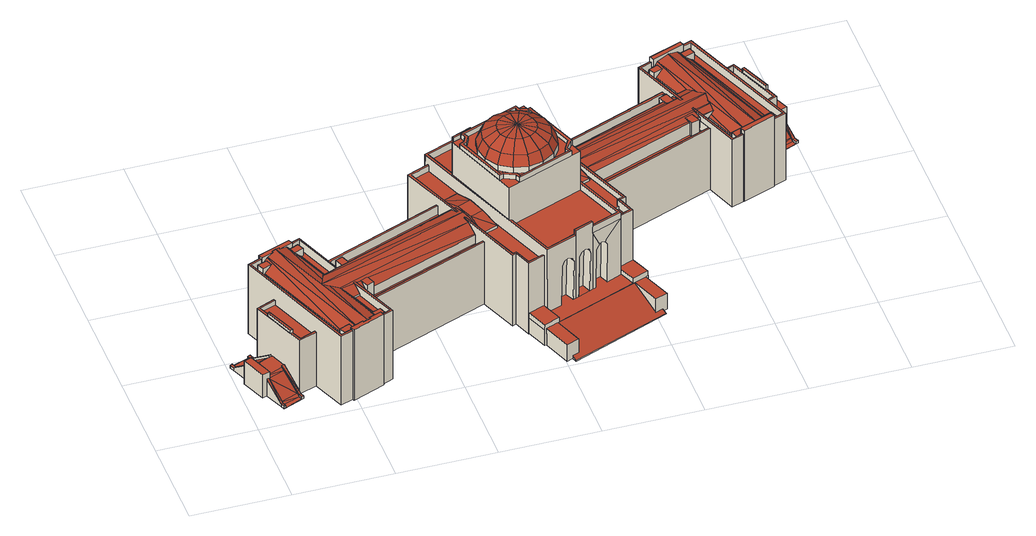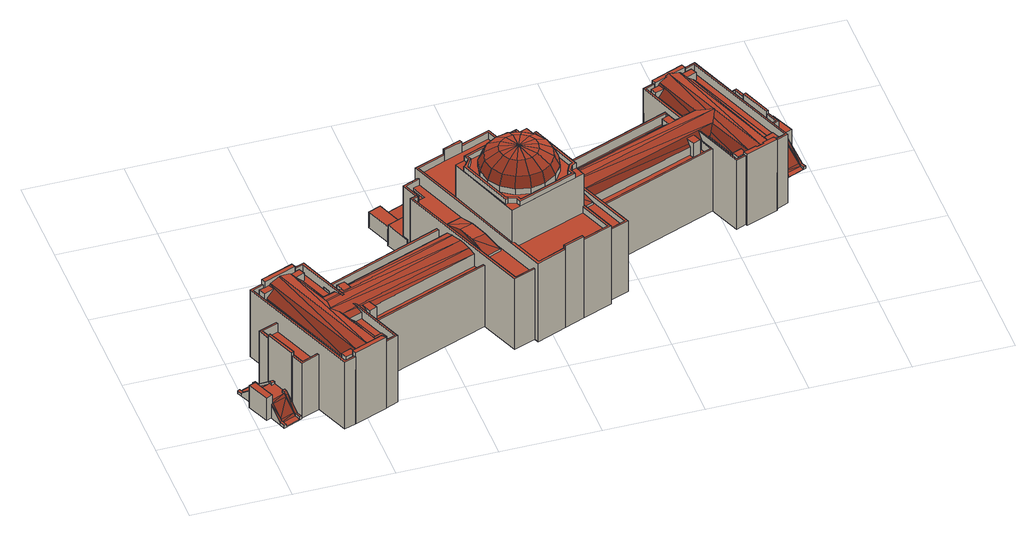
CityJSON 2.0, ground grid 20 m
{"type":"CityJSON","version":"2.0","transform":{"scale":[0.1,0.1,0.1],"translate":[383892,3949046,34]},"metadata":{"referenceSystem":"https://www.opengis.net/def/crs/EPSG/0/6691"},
"CityObjects":{
"building1":{"type":"Building","attributes":{"13+区市町村コード+大字・町コード+町・丁目コード":"13104125000","再開発等促進区を定める地区計画":"神宮外苑地区","大字・町コード":"125","延べ面積換算係数":"0.85","class":"3002","usage":"422","measuredHeight":16.1,"storeysAboveGround":3,"storeysBelowGround":0,"BuildingDetailAttribute.buildingRoofEdgeArea":2513.86,"BuildingDetailAttribute.fireproofStructureType":"1001","BuildingDetailAttribute.urbanPlanType":"21","BuildingDetailAttribute.areaClassificationType":"22","BuildingDetailAttribute.districtsAndZonesType":"4","BuildingDetailAttribute.landUseType":"214","BuildingDetailAttribute.detailedUsage":"1122","BuildingDetailAttribute.specifiedBuildingCoverageRate":60,"BuildingDetailAttribute.specifiedFloorAreaRate":200,"BuildingDetailAttribute.surveyYear":2021,"BuildingIDAttribute.prefecture":"13","BuildingIDAttribute.city":"13104"},"address":[{"country":"日本","locality":"東京都新宿区霞ヶ丘町"}],"geometry":[{"type":"Solid","lod":"2","boundaries":[[[[0,1,2,3,4,5,6,7,8,9,10,11,12,13,14,15,16,17,18,19,20,21,22,23,24,25,26,27,28,29,30,31,32,33,34,35,36,37,38,39,40,41,42,43,44,45,46,47,48,49,50,51,52,53,54,55,56,57,58,59,60,61,62,63,64,65,66,67,68,69,70,71,72,73,74,75,76,77,78,79,80,81,82,83,84,85,86,87,88,89,90,91,92,93,94,95,96,97,98]],[[99,100,101,102]],[[103,104,105]],[[106,107,108,109,110,111,112,113,114,115,116,117]],[[118,119,120]],[[121,122,123,124,125,126,127,128,129]],[[130,131,132,133]],[[134,135,136,137,138,139]],[[140,141,142]],[[143,144,145,146]],[[147,148,149,150,151,152,153,154]],[[155,156,157,158,159,160,161,162,163,164,165,166,167,168]],[[169,170,171]],[[172,173,174,175,176,177,178,179,180,181,182,183]],[[184,185,186,187]],[[188,189,190,191,192,193,194,195,196,197,198]],[[199,200,201,202]],[[203,204,205,206,207,208]],[[209,210,211,212]],[[213,214,215]],[[216,217,200,199]],[[218,219,220,221]],[[222,223,224]],[[225,226,227]],[[228,229,230]],[[231,232,233]],[[234,235,236,237]],[[238,239,240,241]],[[242,243,244,245,246,247]],[[235,248,249,236]],[[250,251,252,253]],[[170,254,255]],[[256,257,258,144]],[[259,260,261]],[[262,263,264]],[[265,266,267,268]],[[269,270,271,272]],[[273,274,275]],[[276,277,278,279,280,281,282,283,284,285]],[[171,170,255]],[[286,287,288,289,290,291,292,293,294]],[[295,296,297,298]],[[226,299,300,301,302]],[[303,294,293,304,305]],[[306,307,308,309]],[[310,311,312,313,314,315,316,317,318,319]],[[276,320,321,322,323,277]],[[324,325,326,327,328,329,330,331,332,333,334,335]],[[336,337,282,281]],[[338,339,340,341,342,343,344,345,346,347,348,349,350,351,352,353,354,355,356,357,358,359]],[[360,361,362,363]],[[273,364,365,274]],[[366,367,368,369]],[[370,371,372,373]],[[250,374,375,251]],[[376,377,378]],[[379,380,381]],[[382,383,384,385,386,387,388,389,390,391,392,393]],[[296,295,394,395]],[[396,278,397]],[[378,377,398,399,400,401]],[[124,402,403,125]],[[404,405,406,407]],[[408,251,375]],[[409,410,411,412]],[[413,414,358,415]],[[154,416,172,417,418,147]],[[419,420,421,422,423]],[[424,260,259]],[[425,426,225,227]],[[427,428,357,429,430,431,432,433,434,435]],[[436,437,438,439,440]],[[441,442,443,444]],[[402,445,446,447,448,449,280,279,403]],[[379,450,380]],[[118,451,119]],[[452,133,453,454]],[[455,456,457]],[[458,459,460,461]],[[462,463,464]],[[118,465,466]],[[191,190,456,455]],[[118,373,238]],[[254,229,228]],[[467,468,149,148,418]],[[469,470,471,472]],[[473,474,438,437]],[[252,251,408]],[[475,476,477,478]],[[373,372,239,238]],[[319,479,480,310]],[[481,482,483,184,187,444,443,484]],[[485,230,486]],[[487,488,489,490]],[[491,492,493,494]],[[495,231,233]],[[496,268,497]],[[483,482,498,499]],[[500,501,261,260]],[[502,503,504,505]],[[506,507,508]],[[509,287,286,510]],[[451,511,512,119]],[[513,514,515,516,517,518,519,520]],[[521,162,161,522,288]],[[523,524,235,234]],[[236,249,525,526]],[[241,240,524,523]],[[477,527,528,478]],[[118,529,465]],[[530,531,532,533]],[[534,535,536,537]],[[538,539,540,541,542,543,544]],[[545,546,547,548,448,447]],[[549,550,551,552]],[[468,467,553,554,555,556]],[[372,557,558,239]],[[559,560,561,562]],[[287,509,169,171,521,288]],[[563,564,565,566,567,568,569,570,304,293,292,571,572,573]],[[574,575,576,577,578]],[[579,580,581,582,583,584,585,586]],[[587,396,397,588]],[[589,590,591,198]],[[118,241,523]],[[463,592,593,594]],[[595,596,597,598]],[[291,290,599,600,601,602]],[[603,604,605,606,607,608,609,610,611,612,613]],[[298,297,614,615]],[[616,454,453,617]],[[618,619,224,620,621,622,623,624,495,233,625]],[[626,627,628,629]],[[264,263,630,631]],[[632,633,634,635,636,637,638,639]],[[250,253,374]],[[573,640,641,563]],[[642,550,549,643]],[[644,645,646,647,631,630,648,649,650,651,652,653,654,655,656,657,474,473]],[[172,416,658,659,173]],[[660,661,662]],[[663,664,665,666,667,668,669,670,395,394,671,672]],[[496,497,673,674,675]],[[553,676,677,678,679,680,681,554]],[[682,683,684,685,686,687]],[[179,688,689,180]],[[118,120,143]],[[118,238,241]],[[690,691,692,693,694,695,696,697,698,699,700,701,702,703,704,705]],[[221,706,707,123,122,367,366,218]],[[144,258,708,145]],[[709,710,711,712]],[[713,714,715,716,121,129]],[[118,146,370]],[[226,302,717,532]],[[718,719,720,721]],[[466,199,202,722]],[[723,724,414]],[[118,234,237]],[[725,587,588,726]],[[462,232,231]],[[202,201,727,511]],[[728,729,730,731]],[[712,711,508,507,732,733,556,555,314,313]],[[362,734,363]],[[735,736,737,738,176,175]],[[739,740,741,742,743,744,745,746,747,748,749,750]],[[464,463,594]],[[512,751,257,256]],[[286,294,303,752]],[[496,265,268]],[[255,254,228]],[[753,754,755,756]],[[188,198,591,127,126]],[[118,466,722]],[[299,226,225]],[[757,252,408,436,440,758]],[[660,168,167,485,486,661]],[[465,216,199,466]],[[759,760,761,762,763,764,765,766]],[[146,145,371,370]],[[722,202,511,451]],[[487,490,105,104,142,141,767,725,726,768,769]],[[145,708,770,371]],[[771,772,569,568]],[[128,127,591,590]],[[773,774,775]],[[511,727,751,512]],[[572,571,776,777]],[[377,376,778,779]],[[780,781,782,783,784,785,786,787]],[[788,789,790,791]],[[792,748,747,793,794,701,700,795]],[[170,169,229,254]],[[337,796,283,282]],[[797,798,799,800]],[[119,512,256,120]],[[304,570,801,598,597,629,628,802,803,305]],[[530,775,774,804,805,806,807,531]],[[120,256,144,143]],[[526,525,217,216]],[[174,173,659,808,809]],[[810,552,551,789,788]],[[801,570,569,772,811,812]],[[813,814,815,816,817,818]],[[286,752,819,820,821,660,662,510]],[[118,237,529]],[[821,820,822,823,824,825,826,827,828,829]],[[830,831,832,833]],[[439,263,262,758,440]],[[834,835,836,837,838,839,840,841]],[[529,526,216,465]],[[842,843,844,845,846,847]],[[848,849,850,851]],[[118,143,146]],[[849,848,852,853]],[[223,222,424]],[[854,405,404]],[[524,855,248,235]],[[374,253,757]],[[118,523,234]],[[130,133,452]],[[532,717,533]],[[856,857,858,859]],[[467,418,417,860,752,303,305,677,676]],[[778,861,862,779]],[[285,284,863,864]],[[865,866,867,868,869,870,871,872,873,874,875,876]],[[396,188,126,125,403,279,278]],[[178,177,205,877]],[[118,722,451]],[[878,879,880,881,567,566]],[[259,223,424]],[[371,770,557,372]],[[882,682,565,564]],[[450,379,460,459]],[[237,236,526,529]],[[883,721,720,719,884,885,886,887,888]],[[239,558,889,240]],[[890,891,892,893,894,895,896,897]],[[898,899,182,181]],[[900,901,347,346]],[[902,903,904,905,906,907,908,909,910,577,576,911,912,913,914,575,915,916,917]],[[363,734,409,412]],[[619,222,224]],[[918,919,132,131,920,921]],[[658,922,923,924,925,494,493,926,808,659]],[[522,289,288]],[[464,232,462]],[[404,754,753,854]],[[927,928,707,706]],[[929,930,931]],[[932,773,775]],[[933,269,272,528]],[[934,935,936,937,938,939,940,941]],[[741,693,692,742]],[[942,943,944,945,946,947,948,949]],[[950,951,365,364]],[[952,953,615,614,954,955,851,850,956,957,958]],[[194,959,960,195]],[[497,773,932,673]],[[768,423,422,961,962,769]],[[853,852,668,667]],[[963,964,965,966,967,968]],[[969,970,971,972,973,974,975,976,977,978,979,980,981,102,101,982,983,984,985,986,987,988,989,990,991,992,993,994,995,996,997,100,99,998]],[[253,252,757]],[[999,1000,1001,1002]],[[240,889,855,524]],[[527,933,528]],[[1003,1004,1005,1006]],[[446,445,481,484]],[[661,486,230,229,169,509,510,662]],[[183,819,752,860,417,172]],[[336,281,280,449]],[[118,370,373]],[[1007,1008,1009,1010,1011,886,1012,1013]],[[14,460,379,381,15]],[[584,583,49,48]],[[655,654,888,887]],[[79,139,138,80]],[[549,58,57,643]],[[436,408,644,473,437]],[[333,332,51,50]],[[85,84,723,414]],[[815,394,295,298,615,816]],[[843,842,635,634]],[[193,834,841,959,194]],[[969,217,525,970]],[[976,557,770,977]],[[773,497,734,362,361,774]],[[762,761,6,5]],[[791,790,619,618]],[[892,891,203,208]],[[789,551,424,222]],[[952,913,912,663,672,813,818]],[[416,154,153,922,658]],[[816,615,953,817]],[[982,741,740,983]],[[1014,1015,470,469]],[[174,809,946,945,735,175]],[[434,433,89,88]],[[729,883,888,654,653,730]],[[318,317,393,392]],[[837,589,198,197,838]],[[245,667,666,246]],[[338,359,965,964]],[[1016,1017,1018,351,350,1019,1020]],[[167,166,230,485]],[[972,248,855,973]],[[582,73,72,326,325,534,537,334,333,50,49,583]],[[386,710,709,387]],[[411,410,267,266,458,461,13,12]],[[305,803,678,677]],[[507,384,383,764,763,732]],[[781,780,186,185]],[[92,91,1004,1003]],[[1021,1022,1023,1024]],[[790,789,222,619]],[[825,824,95,94,1014,469,472,355,354]],[[1025,1026,1020,1019]],[[1012,81,80,138,137,784,783,498,482,481,445,402,124,123,707,928,637,636,847,846,43,42,1013]],[[1004,91,90,432,431,1005]],[[550,260,424,551]],[[114,113,543,542]],[[1002,48,47,999]],[[493,492,949,948,926]],[[519,518,627,626]],[[435,434,88,87]],[[117,116,306,309,540]],[[398,62,61,800,799,399]],[[723,84,83,931,930,967,966,724]],[[390,480,479,391]],[[6,761,760,27,26,108,107,538,544,112,111,7]],[[906,742,692,907]],[[998,200,217,969]],[[728,731,652,651]],[[46,45,716,715]],[[95,824,823,96]],[[989,795,700,990]],[[845,44,43,846]],[[1027,1028,1029,1030]],[[890,204,203,891]],[[797,60,59,552,810,798]],[[553,467,676]],[[877,205,204,890,897]],[[627,518,517,881,880,802,628]],[[933,259,261,269]],[[782,499,498,783]],[[580,579,876,875,858,857]],[[925,924,944,943]],[[476,475,621,620]],[[897,896,688,179,178,877]],[[633,632,219,218,366,369]],[[21,20,951,950,426,425,756,755]],[[476,620,224,477]],[[215,610,609,796,337,336,449,448,548,613,612,213]],[[537,536,335,334]],[[984,739,750,985]],[[736,735,945,944,924,923]],[[814,671,394,815]],[[624,623,921,920]],[[454,616,592,463]],[[801,812,514,513,595,598]],[[893,899,898,894]],[[679,30,29,680]],[[934,941,641,640]],[[308,307,115,114,542,541]],[[1031,954,614,1032]],[[579,586,865,876]],[[166,165,228,230]],[[164,255,228,165]],[[544,543,113,112]],[[90,89,433,432]],[[452,462,231,130]],[[985,750,749,986]],[[612,611,214,213]],[[883,729,728,651,650,721]],[[902,746,745,903]],[[916,793,747,917]],[[1003,1006,430,429,471,470,1015,93,92]],[[16,211,210,17]],[[33,687,686,34]],[[65,617,453,66]],[[600,599,160,159]],[[832,53,52,331,330,833]],[[925,943,942,491,494]],[[350,349,1025,1019]],[[66,453,133,132,67]],[[879,878,32,31]],[[129,128,590,589,837,836,713]],[[759,28,27,760]],[[986,749,748,987]],[[868,489,488,869]],[[755,754,22,21]],[[983,740,739,984]],[[365,951,20,19]],[[647,646,374,757]],[[340,339,718,721,650,649,1008,1007,41,40,955,954,1031]],[[546,77,76,503,502,323,322,562,561,547]],[[642,500,260,550]],[[971,249,248,972]],[[102,727,201,99]],[[660,821,829,155,168]],[[468,556,733,150,149]],[[42,41,1007,1013]],[[575,701,794,915]],[[904,744,743,905]],[[933,527,223,259]],[[716,45,44,845,844,368,367,122,121]],[[0,98,207,206]],[[459,265,496,450]],[[866,865,586,585,140,142,104]],[[1011,656,655,887,886]],[[291,602,35,34,686,685,937,936,776,571,292]],[[545,78,77,546]],[[18,274,365,19]],[[407,807,23,22,754,404]],[[797,800,61,60]],[[991,699,698,992]],[[454,463,462,452]],[[962,961,871,870]],[[957,956,243,242]],[[861,778,594,593]],[[993,697,696,994]],[[994,696,695,995]],[[52,51,332,331]],[[322,321,605,604,559,562]],[[872,421,420,873]],[[756,425,227,753]],[[603,613,548,547,561,560]],[[347,901,1029,1028]],[[131,130,231,495]],[[18,17,210,209,301,300,275,274]],[[780,787,441,444,187,186]],[[57,56,271,270,501,500,642,643]],[[107,106,539,538]],[[289,522,161,160,599,290]],[[905,743,742,906]],[[588,397,278,277,323,502,505,419,423,768,726]],[[131,495,624,920]],[[555,554,681,315,314]],[[970,525,249,971]],[[995,695,694,996]],[[54,478,528,272,55]],[[992,698,697,993]],[[839,838,197,196]],[[101,100,997,693,741,982]],[[672,671,814,813]],[[13,461,460,14]],[[504,75,74,581,580,857,856,419,505]],[[429,356,355,472,471]],[[435,87,86,413,415,427]],[[97,822,820,819,183,182,899,893,892,208,207,98]],[[1033,1034,1035,343,342,1024,1023]],[[653,652,731,730]],[[663,912,911,664]],[[516,515,811,772,771]],[[805,804,10,9]],[[193,192,835,834]],[[310,480,390,389,311]],[[828,156,155,829]],[[670,353,352,1036,1037,1038,1026,1025,349,348,395]],[[115,307,306,116]],[[999,47,46,715,714,457,456,190,189,1000]],[[376,464,594,778]],[[364,225,426,950]],[[604,603,560,559]],[[639,638,927,706,221,220]],[[782,781,185,184,483,499]],[[900,346,1039,1040]],[[520,596,595,513]],[[973,855,889,974]],[[341,340,1031,1022,1021]],[[244,850,849,853,667,245]],[[823,822,97,96]],[[139,79,78,545,447,446,484,443,442,134]],[[683,682,882,940,939]],[[574,702,701,575]],[[990,700,699,991]],[[1012,886,885,82,81]],[[908,691,690,909]],[[132,919,68,67]],[[39,38,668,852,848,851]],[[968,967,930,929]],[[646,645,375,374]],[[949,492,491,942]],[[577,704,703,578]],[[459,458,266,265]],[[378,401,233,232]],[[605,321,320,606]],[[37,669,668,38]],[[527,477,224,223]],[[540,539,106,117]],[[1039,1041,1042,1040]],[[430,1006,1005,431]],[[1011,1010,657,656]],[[979,258,257,980]],[[428,427,415,358]],[[903,745,744,904]],[[356,429,357]],[[769,962,870,869,488,487]],[[1026,1038,1016,1020]],[[711,710,386,385,506,508]],[[584,48,1002,1001,767,141,140,585]],[[300,299,273,275]],[[935,777,776,936]],[[344,343,1035,1043]],[[762,5,4,151,150,733,732,763]],[[361,360,804,774]],[[812,811,515,514]],[[410,409,268,267]],[[988,792,795,989]],[[637,928,927,638]],[[329,830,833,330]],[[389,388,312,311]],[[109,25,24,806,805,9,8,110]],[[907,692,691,908]],[[412,11,10,804,360,363]],[[342,341,1021,1024]],[[24,23,807,806]],[[909,690,705,910]],[[273,299,225,364]],[[847,636,635,842]],[[418,148,147]],[[734,497,268,409]],[[285,864,607,606,320,276]],[[99,201,200,998]],[[978,708,258,979]],[[264,631,647,757,758,262]],[[963,968,929,931,83,82,885,884]],[[406,531,807,407]],[[164,163,171,255]],[[644,408,375,645]],[[941,940,882,564,563,641]],[[864,863,608,607]],[[26,25,109,108]],[[136,135,786,785]],[[859,858,875,874]],[[948,947,808,926]],[[369,368,844,843,634,633]],[[665,664,911,576,575,914,958,957,242,247]],[[974,889,558,975]],[[915,794,793,916]],[[313,312,388,387,709,712]],[[490,489,868,867,103,105]],[[975,558,557,976]],[[1044,1045,1034,1033]],[[680,29,28,759,766,316,315,681]],[[714,713,836,835,192,191,455,457]],[[269,261,501,270]],[[1037,1036,1018,1017]],[[597,596,520,519,626,629]],[[862,64,63,779]],[[552,59,58,549]],[[1008,649,648,1009]],[[687,33,32,878,566,565,682]],[[977,770,708,978]],[[450,496,675,380]],[[36,35,602,601]],[[328,70,69,831,830,329]],[[503,76,75,504]],[[796,609,608,863,284,283]],[[765,764,383,382]],[[632,639,220,219]],[[784,137,136,785]],[[94,93,1015,1014]],[[965,359,358,414,724,966]],[[422,421,872,871,961]],[[958,914,913,952]],[[396,587,725,767,1001,1000,189,188]],[[243,956,850,244]],[[567,881,517,516,771,568]],[[328,327,71,70]],[[1046,1027,1030,1047]],[[413,86,85,414]],[[798,810,788,791,618,625,400,399,799]],[[54,53,832,831,69,68,919,918,622,621,475,478]],[[111,110,8,7]],[[152,3,2,737,736,923,922,153]],[[910,705,704,577]],[[840,960,959,841]],[[541,540,309,308]],[[74,73,582,581]],[[937,685,684,938]],[[896,895,689,688]],[[996,694,693,997]],[[2,1,738,737]],[[779,63,62,398,377]],[[318,392,391,479,319]],[[862,861,593,592,616,617,65,64]],[[530,533,717,302,301,209,212,674,673,932,775]],[[353,670,669,37,36,601,600,159,158,826,825,354]],[[738,1,0,206,205,177,176]],[[151,4,3,152]],[[1022,1031,1032,1045,1044]],[[867,866,104,103]],[[316,766,765,382,393,317]],[[352,351,1018,1036]],[[1047,1030,1029,901,900,1040,1042]],[[195,960,840,839,196]],[[981,751,727,102]],[[879,31,30,679,678,803,802,880]],[[625,233,401,400]],[[211,16,15,381,380,675,674,212]],[[980,257,751,981]],[[854,753,227,226]],[[818,817,953,952]],[[935,934,640,573,572,777]],[[1045,1043,1035,1034]],[[272,271,56,55]],[[358,357,428]],[[325,324,535,534]],[[39,851,955,40]],[[215,214,611,610]],[[578,703,702,574]],[[335,536,535,324]],[[683,939,938,684]],[[1038,1037,1017,1016]],[[1022,1044,1033,1023]],[[809,808,947,946]],[[385,384,507,506]],[[158,157,827,826]],[[987,748,792,988]],[[521,171,163,162]],[[718,339,338,964,963,884,719]],[[1041,1046,1047,1042]],[[411,12,11,412]],[[378,232,464,376]],[[895,894,898,181,180,689]],[[72,71,327,326]],[[917,747,746,902]],[[439,438,474,657,1010,1009,648,630,263]],[[135,134,442,441,787,786]],[[859,874,873,420,419,856]],[[918,921,623,622]],[[532,531,406,405,854,226]],[[247,246,666,665]],[[827,157,156,828]],[[296,395,348,347,1028,1027,1046,1041,1039,346,345,1032,614,297]],[[345,344,1043,1045,1032]]]],"semantics":{"surfaces":[{"type":"GroundSurface"},{"type":"RoofSurface"},{"type":"WallSurface"}],"values":[[0,1,1,1,1,1,1,1,1,1,1,1,1,1,1,1,1,1,1,1,1,1,1,1,1,1,1,1,1,1,1,1,1,1,1,1,1,1,1,1,1,1,1,1,1,1,1,1,1,1,1,1,1,1,1,1,1,1,1,1,1,1,1,1,1,1,1,1,1,1,1,1,1,1,1,1,1,1,1,1,1,1,1,1,1,1,1,1,1,1,1,1,1,1,1,1,1,1,1,1,1,1,1,1,1,1,1,1,1,1,1,1,1,1,1,1,1,1,1,1,1,1,1,1,1,1,1,1,1,1,1,1,1,1,1,1,1,1,1,1,1,1,1,1,1,1,1,1,1,1,1,1,1,1,1,1,1,1,1,1,1,1,1,1,1,1,1,1,1,1,1,1,1,1,1,1,1,1,1,1,1,1,1,1,1,1,1,1,1,1,1,1,1,1,1,1,1,1,1,1,1,1,1,1,1,1,1,1,1,1,1,1,1,1,1,1,1,1,1,1,1,1,1,1,1,1,1,1,1,1,1,1,1,1,1,1,1,1,1,1,1,1,1,1,1,1,1,1,1,1,1,1,1,1,1,1,1,1,1,1,1,1,1,1,1,1,1,1,1,1,1,1,1,1,1,1,2,2,2,2,2,2,2,2,2,2,2,2,2,2,2,2,2,2,2,2,2,2,2,2,2,2,2,2,2,2,2,2,2,2,2,2,2,2,2,2,2,2,2,2,2,2,2,2,2,2,2,2,2,2,2,2,2,2,2,2,2,2,2,2,2,2,2,2,2,2,2,2,2,2,2,2,2,2,2,2,2,2,2,2,2,2,2,2,2,2,2,2,2,2,2,2,2,2,2,2,2,2,2,2,2,2,2,2,2,2,2,2,2,2,2,2,2,2,2,2,2,2,2,2,2,2,2,2,2,2,2,2,2,2,2,2,2,2,2,2,2,2,2,2,2,2,2,2,2,2,2,2,2,2,2,2,2,2,2,2,2,2,2,2,2,2,2,2,2,2,2,2,2,2,2,2,2,2,2,2,2,2,2,2,2,2,2,2,2,2,2,2,2,2,2,2,2,2,2,2,2,2,2,2,2,2,2,2,2,2,2,2,2,2,2,2,2,2,2,2,2,2,2,2,2,2,2,2,2,2,2,2,2,2,2,2,2,2,2,2,2,2,2,2,2,2,2,2,2,2,2,2,2,2,2,2,2,2,2,2,2,2,2,2,2,2,2,2,2,2,2,2,2,2,2,2,2,2,2,2,2,2,2,2,2,2,2,2,2,2,2,2,2,2,2,2,2,2,2,2,2,2,2,2,2,2,2,2,2,2,2,2,2,2,2,2,2,2,2,2,2,2,2,2,2,2,2,2,2,2,2,2,2,2,2,2,2,2,2,2,2,2,2,2,2,2,2,2,2,2,2,2,2,2,2,2,2,2,2,2,2,2,2,2]]}}]}
},
"vertices":[
[257,123,5],[280,64,5],[258,55,5],[259,52,5],[193,26,5],[192,30,5],[167,21,5],[140,89,5],[104,75,5],[89,114,5],[86,113,5],[104,69,5],[107,61,5],[63,43,5],[60,51,5],[45,89,5],[36,86,5],[16,135,5],[25,139,5],[10,179,5],[6,188,5],[50,205,5],[54,195,5],[72,148,5],[75,149,5],[59,189,5],[96,204,5],[69,273,5],[95,284,5],[94,287,5],[160,312,5],[162,309,5],[182,317,5],[207,253,5],[458,350,5],[428,427,5],[472,444,5],[469,453,5],[530,476,5],[570,492,5],[631,516,5],[635,507,5],[679,524,5],[711,442,5],[957,538,5],[932,603,5],[959,614,5],[958,614,5],[1025,639,5],[1049,648,5],[1076,578,5],[1113,592,5],[1124,566,5],[1125,567,5],[1131,552,5],[1120,584,5],[1115,595,5],[1154,611,5],[1158,599,5],[1168,575,5],[1178,579,5],[1197,533,5],[1187,529,5],[1200,496,5],[1204,487,5],[1165,471,5],[1161,481,5],[1147,517,5],[1145,517,5],[1150,504,5],[1149,504,5],[1159,478,5],[1121,463,5],[1149,392,5],[1122,382,5],[1123,381,5],[1056,356,5],[1056,357,5],[1031,348,5],[1008,409,5],[761,312,5],[789,241,5],[777,237,5],[785,215,5],[807,162,5],[802,160,5],[824,102,5],[814,98,5],[818,88,5],[618,8,5],[614,18,5],[602,13,5],[581,71,5],[577,70,5],[560,112,5],[559,112,5],[546,146,5],[539,143,5],[509,220,5],[607,254,266],[619,252,266],[630,256,266],[636,260,266],[1034,629,146],[1031,637,146],[1034,628,147],[64,187,132],[97,200,132],[96,204,132],[59,189,132],[104,75,132],[140,89,132],[139,93,132],[107,80,132],[98,102,132],[94,100,132],[70,162,132],[74,163,132],[608,330,322],[634,303,317],[643,315,317],[977,488,163],[974,496,162],[727,400,162],[727,399,162],[1025,492,165],[1012,503,163],[1008,509,162],[977,497,162],[981,489,163],[1153,514,40],[1151,519,44],[1147,517,44],[1160,485,16],[997,436,149],[996,436,149],[1006,413,149],[759,317,149],[761,312,149],[1008,409,149],[1027,635,149],[1027,635,150],[1028,636,149],[646,330,317],[674,329,301],[669,355,301],[643,344,317],[233,48,173],[217,42,173],[216,45,173],[190,35,173],[193,26,173],[259,52,173],[256,61,173],[231,51,173],[541,148,158],[548,151,158],[561,117,158],[593,129,158],[473,440,158],[434,425,158],[476,317,158],[479,318,158],[469,345,158],[501,357,158],[542,245,158],[510,233,158],[502,254,158],[500,254,158],[487,307,175],[514,317,175],[469,345,163],[208,155,169],[210,154,168],[238,163,166],[237,164,168],[241,166,168],[241,164,166],[253,168,165],[252,168,166],[267,174,166],[268,172,165],[499,246,153],[492,263,169],[969,439,161],[976,421,161],[992,426,161],[985,445,161],[971,609,163],[962,605,154],[961,608,154],[954,608,147],[953,607,146],[956,598,146],[969,603,160],[974,590,160],[961,585,146],[987,518,146],[998,522,157],[582,270,301],[578,260,280],[607,254,280],[607,264,301],[258,128,152],[249,150,152],[247,149,152],[257,123,152],[509,220,152],[507,224,152],[31,141,59],[16,135,59],[36,86,59],[51,91,59],[1011,410,149],[1012,410,149],[1006,425,149],[561,284,301],[553,277,280],[966,496,161],[958,516,161],[942,510,161],[950,490,161],[1164,571,34],[1134,559,34],[1136,554,39],[14,180,6],[51,189,10],[49,193,6],[542,245,163],[500,272,175],[510,233,163],[1153,514,35],[1183,526,35],[1181,531,39],[573,345,317],[547,356,301],[542,331,301],[570,331,317],[608,368,317],[609,396,301],[583,392,301],[594,366,317],[654,441,175],[628,509,175],[572,487,175],[532,472,175],[475,450,175],[501,382,175],[538,360,280],[532,331,280],[691,384,175],[704,349,175],[731,359,175],[718,394,175],[526,282,175],[501,357,163],[668,304,301],[678,300,280],[684,329,280],[1126,581,11],[1154,597,7],[1124,585,7],[719,396,162],[723,398,162],[719,397,162],[64,53,6],[67,44,6],[103,59,6],[100,67,6],[1124,585,12],[1120,597,12],[1115,595,12],[1120,584,12],[16,176,15],[25,139,44],[30,141,44],[1056,380,160],[1061,368,160],[1064,369,163],[1024,472,163],[1025,466,162],[1026,464,162],[1027,449,157],[1027,448,157],[1022,446,152],[1044,376,147],[490,289,175],[486,306,170],[483,312,169],[478,310,169],[483,297,172],[480,295,172],[474,309,169],[190,200,169],[189,198,169],[659,146,201],[661,141,201],[698,156,201],[696,160,201],[16,176,10],[30,141,39],[31,141,39],[32,138,41],[184,186,171],[191,200,169],[152,299,169],[70,162,139],[94,100,139],[99,102,139],[74,163,139],[111,264,165],[96,258,152],[177,48,152],[179,49,153],[108,282,168],[97,278,159],[97,280,159],[89,277,152],[91,271,152],[106,277,165],[1038,373,160],[1043,360,160],[1053,364,160],[1053,365,160],[1153,480,134],[1120,467,134],[1121,463,134],[1159,478,134],[1149,504,134],[1146,503,134],[1121,565,134],[1124,566,134],[1113,592,134],[1076,577,134],[1078,573,134],[1111,587,134],[995,452,162],[1000,440,158],[758,189,42],[757,188,42],[760,180,42],[730,168,42],[722,187,42],[697,177,42],[704,158,42],[698,156,42],[691,153,42],[666,143,42],[661,141,42],[654,139,42],[646,157,42],[621,147,42],[628,129,42],[597,117,42],[594,125,42],[593,125,42],[609,83,42],[691,116,42],[777,150,42],[774,149,42],[86,113,51],[81,111,51],[83,107,47],[102,73,16],[14,180,11],[10,179,11],[965,496,161],[973,498,161],[968,510,157],[961,507,157],[635,357,317],[655,376,301],[634,391,301],[623,365,317],[673,422,163],[714,311,163],[1193,499,16],[1187,528,40],[1183,526,40],[58,56,16],[49,91,45],[45,89,45],[74,271,148],[169,26,148],[184,31,148],[182,35,148],[177,33,148],[172,46,148],[177,48,148],[96,258,148],[92,256,148],[86,270,148],[91,271,148],[89,277,148],[659,146,190],[661,141,190],[994,617,169],[1087,378,169],[1187,529,41],[1183,528,41],[1182,531,44],[1181,531,44],[736,378,165],[1026,491,165],[56,191,15],[66,151,47],[68,146,51],[72,148,51],[746,323,163],[100,67,11],[103,59,11],[107,61,11],[104,69,11],[824,102,42],[802,160,42],[799,92,42],[246,57,169],[191,162,172],[225,45,175],[1119,390,160],[1132,394,160],[1126,408,160],[1106,400,160],[1111,387,160],[1156,593,11],[45,203,6],[11,190,6],[799,92,11],[777,150,41],[609,83,43],[606,81,43],[627,23,12],[614,18,12],[618,8,7],[818,88,6],[814,98,11],[734,356,163],[736,351,162],[741,353,162],[732,376,165],[727,374,165],[989,433,157],[997,436,157],[996,439,158],[988,436,158],[736,377,165],[990,455,163],[988,459,163],[992,461,163],[994,456,162],[62,57,16],[622,295,317],[1164,487,16],[1161,481,11],[1166,483,11],[957,609,147],[960,610,148],[960,610,147],[67,44,11],[64,53,11],[60,51,11],[63,43,11],[1164,487,11],[1166,483,6],[1193,499,11],[580,304,317],[593,295,317],[129,293,175],[203,40,169],[560,112,54],[577,70,54],[609,83,54],[593,125,54],[740,340,158],[745,342,158],[1133,548,44],[1138,550,44],[1136,554,44],[1131,552,44],[86,270,165],[92,256,165],[745,355,162],[745,354,162],[973,431,158],[991,451,162],[500,259,163],[500,266,168],[1025,609,160],[1045,617,160],[1040,630,160],[1020,623,160],[266,67,165],[261,80,165],[243,73,165],[248,60,165],[1151,519,39],[62,57,11],[98,72,11],[750,340,157],[974,427,157],[1150,609,7],[1120,597,7],[1053,365,173],[1056,356,173],[1123,381,173],[1119,390,173],[182,35,152],[184,31,152],[183,35,152],[495,282,171],[497,276,171],[632,269,301],[654,283,301],[181,290,148],[174,288,148],[201,217,148],[215,222,148],[180,312,148],[167,307,148],[169,301,148],[175,304,148],[480,315,163],[478,310,168],[581,358,317],[562,378,301],[537,302,280],[546,306,301],[1134,559,39],[1129,557,39],[572,316,317],[34,132,46],[68,146,46],[66,151,42],[34,133,46],[1120,467,114],[1153,480,114],[1111,587,114],[1078,573,114],[97,200,122],[64,187,122],[74,163,122],[99,102,122],[98,102,122],[107,80,122],[139,93,122],[1031,348,163],[1056,357,163],[1054,361,163],[1034,353,163],[1158,599,12],[1154,597,12],[1156,593,16],[1168,575,37],[121,290,173],[122,287,173],[109,282,169],[202,40,169],[638,400,280],[609,406,280],[1048,362,146],[1049,359,146],[1054,361,151],[1053,364,151],[233,219,166],[231,225,155],[219,221,155],[222,213,168],[219,212,168],[215,220,154],[200,215,154],[197,210,158],[474,309,168],[246,230,156],[248,224,166],[522,376,266],[518,388,266],[500,381,266],[507,360,266],[516,364,266],[1144,395,163],[1121,386,163],[1122,382,163],[1149,392,163],[1049,648,163],[1025,639,163],[1027,635,163],[1046,642,163],[1014,625,163],[1088,378,169],[972,512,157],[977,500,161],[1007,510,162],[1170,473,6],[1199,485,6],[1195,494,6],[181,290,165],[175,304,165],[157,296,165],[162,283,165],[434,425,172],[473,440,172],[472,444,172],[428,427,172],[1049,359,143],[1048,362,143],[1043,360,143],[1038,373,143],[1043,375,143],[1016,444,143],[1001,438,143],[1006,425,143],[1012,410,143],[1011,410,143],[1034,353,143],[698,156,190],[696,160,190],[1170,473,11],[1165,471,11],[1167,567,39],[1166,567,39],[1138,550,39],[1133,548,39],[1143,521,39],[1145,522,39],[1150,524,39],[1182,531,39],[169,301,152],[167,307,152],[166,307,152],[168,301,152],[719,409,158],[715,407,158],[958,516,129],[961,507,129],[967,510,129],[957,533,129],[712,438,129],[721,414,129],[946,501,129],[942,510,129],[241,243,166],[226,237,166],[1150,609,12],[1154,611,12],[746,323,158],[714,311,158],[673,422,158],[705,434,158],[676,519,158],[636,503,158],[755,192,158],[769,197,158],[757,229,158],[774,235,158],[772,239,158],[774,239,158],[774,240,158],[784,243,158],[246,57,168],[217,150,162],[496,265,169],[500,266,169],[500,267,169],[558,222,190],[499,381,190],[501,382,190],[475,450,190],[532,472,190],[530,476,190],[469,453,190],[597,117,190],[600,123,190],[562,223,190],[50,92,41],[51,91,40],[49,91,40],[136,296,173],[137,293,173],[164,303,173],[160,312,173],[94,287,173],[97,278,173],[219,223,152],[220,224,152],[210,249,152],[460,346,152],[458,350,152],[207,253,152],[259,150,166],[274,156,166],[556,252,277],[577,242,277],[581,232,277],[584,238,277],[581,246,277],[556,257,277],[551,255,277],[514,357,277],[520,360,277],[528,376,277],[524,385,277],[518,388,277],[522,376,277],[516,364,277],[507,360,277],[548,249,277],[950,491,161],[722,413,157],[678,359,280],[172,46,165],[177,33,165],[198,41,165],[193,54,165],[937,601,163],[960,610,163],[959,614,163],[932,603,163],[32,137,42],[757,188,172],[771,194,172],[769,197,172],[755,192,172],[607,292,317],[807,162,42],[806,162,42],[1015,625,163],[1108,386,163],[636,260,280],[769,197,152],[785,204,152],[774,235,152],[757,229,152],[190,34,157],[190,35,157],[98,72,16],[275,66,168],[257,59,168],[258,55,168],[280,64,168],[699,308,277],[687,287,277],[690,279,277],[696,276,277],[692,287,277],[703,303,277],[707,305,277],[663,421,277],[658,419,277],[658,414,277],[660,415,277],[700,308,277],[661,276,280],[177,169,175],[49,193,11],[54,195,11],[50,205,11],[45,203,11],[705,434,163],[721,392,163],[95,284,168],[69,273,168],[167,21,168],[192,30,168],[190,34,168],[169,26,168],[74,271,168],[97,280,168],[1028,630,150],[1108,386,162],[1038,615,147],[662,383,280],[215,222,152],[201,216,152],[83,107,42],[81,111,46],[48,98,46],[470,319,152],[245,233,152],[1195,494,11],[1200,496,11],[992,426,129],[976,421,129],[974,427,129],[750,340,129],[759,317,129],[1006,413,129],[996,436,129],[989,433,129],[1165,572,39],[1164,571,39],[1166,567,44],[1167,567,44],[639,420,277],[643,424,277],[639,434,277],[636,428,277],[1001,438,157],[1178,579,57],[1165,573,57],[1183,528,57],[1197,533,57],[173,287,153],[163,305,156],[164,303,156],[86,113,46],[89,114,46],[75,149,46],[72,148,46],[230,142,152],[244,147,152],[1165,573,37],[201,217,152],[174,288,152],[562,223,175],[600,123,175],[659,146,175],[696,160,175],[754,183,175],[715,283,175],[492,264,169],[487,277,172],[490,278,172],[539,143,172],[546,146,172],[559,112,172],[594,125,172],[593,129,172],[561,117,172],[548,151,172],[541,148,172],[1146,503,143],[1150,504,143],[1125,567,143],[1121,565,143],[956,598,143],[953,607,143],[937,601,143],[972,512,143],[987,518,143],[961,585,143],[956,583,143],[951,596,143],[957,533,149],[967,510,149],[968,510,149],[957,538,149],[711,442,149],[712,438,149],[570,492,198],[572,487,198],[572,487,190],[570,492,190],[530,476,198],[532,472,198],[51,189,15],[555,385,280],[1119,390,152],[1121,386,152],[1128,389,146],[1126,392,146],[177,168,175],[1199,485,11],[1204,487,11],[1016,444,146],[1043,375,146],[1046,642,143],[1031,637,143],[1034,629,143],[1040,631,143],[1045,617,143],[1040,615,143],[1121,406,143],[1126,408,143],[1132,394,143],[1126,392,143],[1128,389,143],[1144,395,143],[258,153,152],[182,317,168],[162,309,168],[163,305,168],[180,312,168],[230,227,152],[785,204,172],[790,201,172],[777,237,172],[775,236,172],[774,239,172],[772,239,172],[580,401,280],[249,150,132],[258,128,132],[507,224,132],[499,245,132],[273,159,132],[274,156,132],[259,150,132],[258,153,132],[273,159,152],[499,245,152],[684,172,42],[659,162,42],[663,421,266],[707,305,266],[703,303,266],[692,287,266],[696,276,266],[581,232,266],[577,242,266],[556,252,266],[548,249,266],[499,381,266],[558,222,266],[715,283,266],[657,442,266],[639,434,266],[643,424,266],[658,419,266],[1143,521,44],[1145,517,44],[1150,524,44],[1145,522,44],[256,61,158],[257,59,158],[262,61,152],[260,65,152],[255,78,152],[946,501,157],[721,414,157],[785,214,42],[786,214,42],[785,215,42],[50,93,42],[1126,581,16],[241,243,132],[245,233,132],[470,319,132],[460,346,132],[210,249,132],[220,224,132],[230,227,132],[226,237,132],[266,67,148],[260,65,148],[262,61,148],[275,66,148],[244,147,148],[230,142,148],[255,78,148],[261,80,148],[11,190,11],[6,188,11],[715,283,190],[754,183,190],[760,180,190],[631,516,190],[628,509,190],[654,441,190],[657,442,190],[951,596,160],[956,583,160],[1121,406,146],[1040,615,146],[790,201,53],[758,189,53],[774,149,53],[806,162,53],[786,214,53],[785,214,53],[553,277,266],[537,302,266],[532,331,266],[538,360,266],[555,385,266],[580,401,266],[609,406,266],[638,400,266],[662,383,266],[678,359,266],[684,329,266],[678,300,266],[661,276,266],[690,279,266],[687,287,266],[699,308,266],[700,308,266],[660,415,266],[658,414,266],[639,420,266],[636,428,266],[524,385,266],[528,376,266],[520,360,266],[514,357,266],[551,255,266],[556,257,266],[581,246,266],[584,238,266],[578,260,266],[958,614,173],[962,605,173],[1028,630,173],[1025,639,173],[581,71,44],[602,13,44],[627,23,44],[606,81,44],[635,507,172],[636,503,172],[676,519,172],[784,243,172],[774,240,172],[789,241,172],[679,524,172],[560,112,42],[577,70,42],[636,153,145],[628,150,142],[623,148,133],[648,158,133],[643,156,142],[731,169,131],[726,167,140],[719,185,140],[724,187,131],[656,139,133],[651,137,142],[674,147,142],[668,144,134],[661,163,134],[667,165,142],[760,180,175],[698,156,175],[712,183,143],[705,180,141],[699,178,131],[630,130,133],[635,132,142],[643,135,145],[693,154,134],[686,173,134],[689,152,143],[681,171,143],[706,159,131],[719,164,143],[713,161,141],[681,149,146],[674,168,146]
]}
